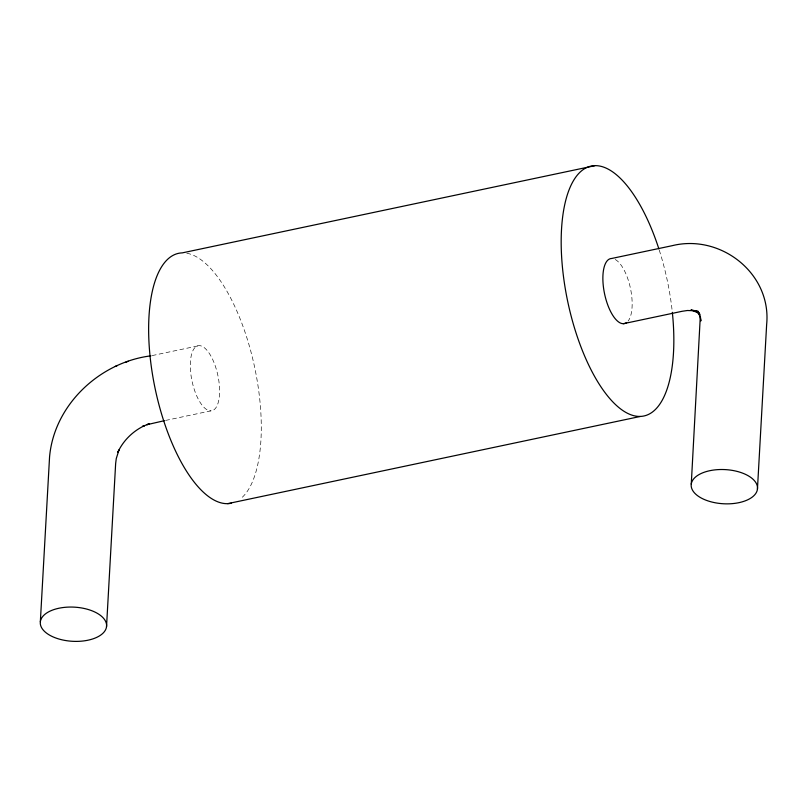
<?xml version="1.0" encoding="UTF-8"?>
<svg xmlns="http://www.w3.org/2000/svg" width="807" height="807" viewBox="0 0 807 807"><rect width="100%" height="100%" fill="white"/><g stroke="black" fill="none" stroke-linecap="round" stroke-linejoin="round"><path stroke-width="0.61" stroke-dasharray="4.04 3.03" d="M152.19 355.574L199.057 345.668M165.586 420.437L210.869 410.864A33.198 13.225 78.1 0 0 213.623 361.647A33.198 13.225 78.1 0 0 190.391 362.293A33.198 13.225 78.1 0 0 210.869 410.864M659.248 250.079A127.708 50.881 78.1 0 1 672.332 312.329M615.277 259.511A33.198 13.225 78.1 0 1 630.509 288.593A33.198 13.225 78.1 0 1 628.098 321.075M186.81 253.237A127.708 50.881 78.1 0 1 254.346 365.904A127.708 50.881 78.1 0 1 240.254 499.008"/><path stroke-width="1.21" d="M40.35 621.683L49.56 456.944C54.099 404.791 99.786 362.182 150.949 355.837M106.524 626.757A33.198 17.098 3.2 0 0 58.871 608.246A33.198 17.098 3.2 0 0 54.916 637.661A33.198 17.098 3.2 0 0 106.524 626.757L115.643 463.622L116.269 458.547L119.002 449.953L117.731 452.455C123.128 440.723 132.842 431.14 144.514 425.652L142.486 426.449L149.507 423.665L146.854 424.714L164.356 420.689M691.266 484.15L700.325 316.082L700.859 320.934L700.284 317.333L697.611 310.907L699.901 314.76M757.44 489.224A33.198 17.098 3.2 0 0 709.787 470.703A33.198 17.098 3.2 0 0 705.832 500.128A33.198 17.098 3.2 0 0 757.44 489.224L766.65 324.475C771.714 273.452 720.56 233.566 672.039 245.721L611.605 258.492A33.198 13.225 78.1 0 0 604.988 295.715A33.198 13.225 78.1 0 0 626.686 322.487M125.63 362.303L128.273 361.264M115.159 366.459L117.197 365.652M594.799 165.717L182.241 252.884A127.708 50.881 78.1 0 0 154.228 384.142A127.708 50.881 78.1 0 0 231.286 503.225M623.418 323.698L682.167 311.28L687.393 310.503L694.756 310.756M227.675 503.649L640.233 416.473M695.785 310.877L690.984 309.888L699.639 313.509L696.068 310.846L699.81 314.841M672.332 312.329A127.708 50.881 78.1 0 1 610.828 399.747A127.708 50.881 78.1 0 1 567.311 194.85A127.708 50.881 78.1 0 1 658.865 248.879"/></g></svg>
